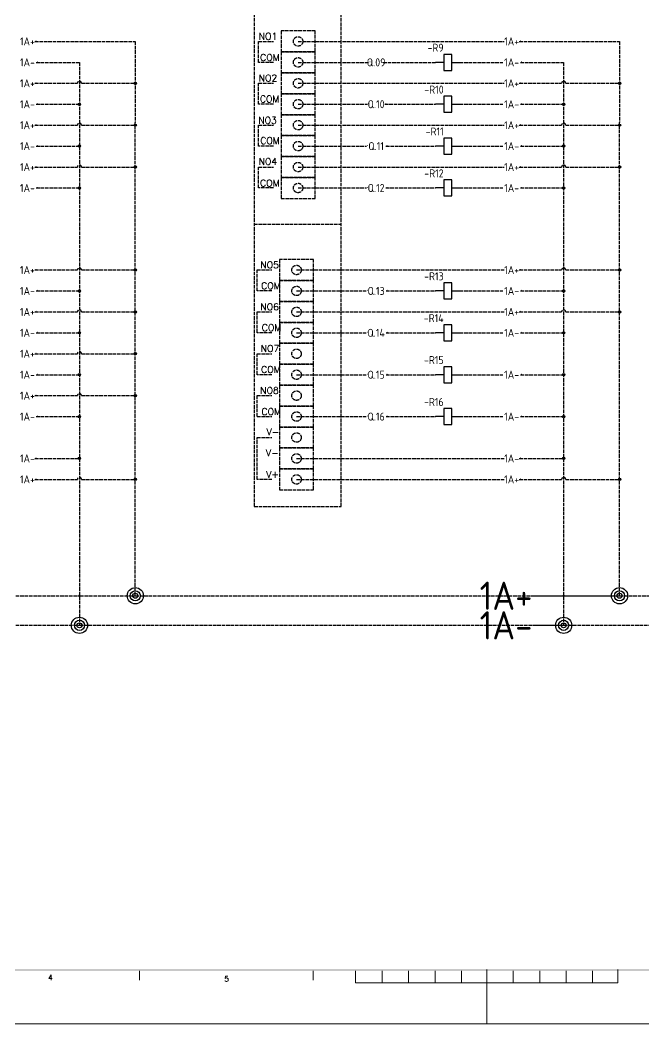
# Model space of a CAD drawing. Header units: millimetres. Extents: x 67033 to 212947, y 35102 to 335921.
# Drawn here: x 77717 to 79822, y 157136 to 160521 of the extents above; entities that cross this region are included whole.
import ezdxf
from ezdxf.enums import TextEntityAlignment as Align

# ---------------------------------------------------------------- set-up
doc = ezdxf.new("R2010")
doc.units = ezdxf.units.MM
doc.linetypes.add('ACAD_ISO02W100', pattern=[15, 12, -3])
for name, color, linetype in [('BORDER', 7, 'Continuous'), ('MISC', 2, 'Continuous'), ('RED_2.5mm^2', 1, 'Continuous'), ('SYMS', 7, 'Continuous'), ('TAGS', 51, 'Continuous'), ('WIRES', 7, 'Continuous')]:
    doc.layers.add(name, color=color, linetype=linetype)
doc.styles.add('ROMANS', font='romans.shx', dxfattribs={"height": 0.3})
doc.styles.add('WD', font='romans.shx')
doc.styles.add('WD_IEC', font='isocp2.shx', dxfattribs={"width": 0.9, "height": 4})

# ---------------------------------------------------------------- blocks, each defined once
blk = doc.blocks.new('WDDOT')
for radius in [0.72, 0.449, 0.223]:
    blk.add_circle((0, 0), radius)
blk = doc.blocks.new('HCR1')
for p, q in [((-2.5, 0), (-7.5, 0)), ((2.5, 0), (7.5, 0))]:
    blk.add_line(p, q)
blk.add_lwpolyline([(-2.5, -5), (2.5, -5), (2.5, 5), (-2.5, 5)], close=True)
at = {"style": 'WD_IEC'}
for tag, p in [('INST', (-2.5, 13.62)), ('LOC', (-2.5, 10.12)), ('TAG1', (-2.5, 6.62)), ('DESC2', (-2.5, -13.5)), ('DESC1', (-2.5, -10)), ('DESC3', (-2.5, -17))]:
    blk.add_attdef(tag, text='', height=2.5, dxfattribs=at).set_placement(p, align=Align.RIGHT)
for tag, p, height, flags in [('MFG', (4.92, 12.12), 1.5, 9), ('CAT', (4.92, 9.62), 1.5, 9), ('X4TERM01', (-7.5, 0), 0.32, 1), ('TERM01', (-7.5, 1), 2, 8), ('X2LINK', (0, 5), 0.32, 1), ('X1TERM02', (7.5, 0), 0.32, 1), ('X8LINK', (0, -5), 0.32, 1), ('ASSYCODE', (3.5, -1.5), 1, 1), ('FAMILY', (3.5, -3), 1, 1), ('CATDESC', (3.5, -4.5), 1, 1)]:
    blk.add_attdef(tag, p, '', height=height, dxfattribs=dict(at, flags=flags))
at = {"style": 'WD_IEC', "flags": 8}
blk.add_attdef('TERM02', text='', height=2, dxfattribs=at).set_placement((7.5, 1), align=Align.RIGHT)
at = {"lineweight": 15, "style": 'WD_IEC'}
for tag, p in [('NO', (26.25, 0)), ('NC', (26.25, -4))]:
    blk.add_attdef(tag, text='', height=2.5, dxfattribs=at).set_placement(p, align=Align.RIGHT)
for tag, p in [('XREFNO', (27.75, 0)), ('XREFNC', (27.75, -4))]:
    blk.add_attdef(tag, p, '', height=2.5, dxfattribs=at)
blk = doc.blocks.new('HT0_LGENERIC')
at = {"style": 'WD_IEC'}
blk.add_attdef('COLOR', text='', height=2.5, dxfattribs=at).set_placement((0, 0), align=Align.MIDDLE_CENTER)
for tag, p in [('X4_TINY_DOT_DONT_REMOVE', (-2.5, 0)), ('X1_TINY_DOT_DONT_REMOVE', (2.5, 0))]:
    blk.add_attdef(tag, p, '', height=0.002, dxfattribs=at)
at = {"style": 'WD_IEC', "flags": 1}
for tag, p in [('X4TERM01', (-2.5, 0)), ('X1TERM01', (2.5, 0))]:
    blk.add_attdef(tag, p, '', height=0.2, dxfattribs=at)

msp = doc.modelspace()

# ---------------------------------------------------------------- linework, layer by layer
at = {"linetype": 'ACAD_ISO02W100'}
msp.add_line((78507, 158880.3), (78800.1, 158880.3), dxfattribs=at)
at = {"layer": 'BORDER', "linetype": 'Continuous', "lineweight": 9}
for p, q in [((78120.3, 157314.5), (78120.3, 157283.2)), ((78705.8, 157314.5), (78705.8, 157283.2)), ((78848.8, 157274.2), (78848.8, 157314.5)), ((78938.2, 157274.2), (78938.2, 157314.5)), ((78938.2, 157274.2), (78938.2, 157314.5)), ((79027.6, 157274.2), (79027.6, 157314.5)), ((79027.6, 157314.5), (79027.6, 157274.2)), ((79117, 157274.2), (79117, 157314.5)), ((79117, 157274.2), (79117, 157314.5)), ((79206.4, 157274.2), (79206.4, 157314.5)), ((79206.4, 157314.5), (79206.4, 157274.2)), ((79291.3, 157318.9), (79291.3, 157274.2)), ((79291.3, 157274.2), (79291.3, 157314.5)), ((79291.3, 157310), (79291.3, 157135.7)), ((79380.7, 157274.2), (79380.7, 157314.5)), ((79380.7, 157274.2), (79380.7, 157314.5)), ((79470.1, 157274.2), (79470.1, 157314.5)), ((79470.1, 157314.5), (79470.1, 157274.2)), ((79559.5, 157274.2), (79559.5, 157314.5)), ((79559.5, 157274.2), (79559.5, 157314.5)), ((79648.8, 157274.2), (79648.8, 157314.5)), ((79648.8, 157314.5), (79648.8, 157274.2)), ((79733.8, 157318.9), (79733.8, 157274.2)), ((79291.3, 157274.2), (78848.8, 157274.2)), ((79733.8, 157274.2), (79291.3, 157274.2))]:
    msp.add_line(p, q, dxfattribs=at)
msp.add_lwpolyline([(75505.7, 157135.7), (83023.2, 157135.7), (83023.2, 162445.3), (75505.7, 162445.3)], close=True, dxfattribs=at)
at = {"layer": 'BORDER', "lineweight": 9}
msp.add_trace([(75779.7, 157320.5), (75773.5, 157314.1), (82838.7, 157320.5), (82844.9, 157314.1)], dxfattribs=at)
at = {"layer": 'RED_2.5mm^2', "linetype": 'ACAD_ISO02W100'}
for p, q in [((77767.3, 160448.6), (78105.8, 160448.6)), ((78105.8, 160448.6), (78105.8, 160175.7)), ((78655, 160448.6), (79350.2, 160448.6)), ((79401.1, 160448.6), (79739.5, 160448.6)), ((79739.5, 160448.6), (79739.5, 160175.7)), ((77771.4, 160378), (77917.3, 160378)), ((77917.3, 160378), (77917.3, 158479.7)), ((78655, 160378), (78894.2, 160378)), ((78942.4, 160378), (79119.1, 160378)), ((79200.2, 160378), (79346.1, 160378)), ((79405.1, 160378), (79551, 160378)), ((79551, 160378), (79551, 158479.7)), ((77767.3, 160307.4), (77910.4, 160307.4)), ((77924.2, 160307.4), (78105.8, 160307.4)), ((78655, 160307.4), (79350.2, 160307.4)), ((79401.1, 160307.4), (79544.1, 160307.4)), ((79557.9, 160307.4), (79739.5, 160307.4)), ((77771.4, 160236.8), (77917.3, 160236.8)), ((78655, 160236.8), (78888.8, 160236.8)), ((78947.8, 160236.8), (79119.1, 160236.8)), ((79200.2, 160236.8), (79346.1, 160236.8)), ((79405.1, 160236.8), (79551, 160236.8)), ((78105.8, 158579.4), (78105.8, 160175.7)), ((79739.5, 158579.4), (79739.5, 160175.7)), ((77767.3, 160166.2), (77910.4, 160166.2)), ((77924.2, 160166.2), (78105.8, 160166.2)), ((78655, 160166.2), (79350.2, 160166.2)), ((79401.1, 160166.2), (79544.1, 160166.2)), ((79557.9, 160166.2), (79739.5, 160166.2)), ((77771.4, 160095.6), (77917.3, 160095.6)), ((78655, 160095.6), (78885.3, 160095.6)), ((78951.4, 160095.6), (79119.1, 160095.6)), ((79200.2, 160095.6), (79346.1, 160095.6)), ((79405.1, 160095.6), (79551, 160095.6)), ((77767.3, 160025), (77910.4, 160025)), ((77924.2, 160025), (78105.8, 160025)), ((78655, 160025), (79350.2, 160025)), ((79401.1, 160025), (79544.1, 160025)), ((79557.9, 160025), (79739.5, 160025)), ((77771.4, 159954.4), (77917.3, 159954.4)), ((78655, 159954.4), (78885.6, 159954.4)), ((78951.1, 159954.4), (79119.1, 159954.4)), ((79200.2, 159954.4), (79346.1, 159954.4)), ((79405.1, 159954.4), (79551, 159954.4)), ((77767.3, 159677.9), (77910.4, 159677.9)), ((77924.2, 159677.9), (78105.8, 159677.9)), ((78649.7, 159677.9), (79350.2, 159677.9)), ((79401.1, 159677.9), (79544.1, 159677.9)), ((79557.9, 159677.9), (79739.5, 159677.9)), ((77771.4, 159607.3), (77917.3, 159607.3)), ((78649.7, 159607.3), (78884.8, 159607.3)), ((78951.9, 159607.3), (79119.1, 159607.3)), ((79200.2, 159607.3), (79346.1, 159607.3)), ((79405.1, 159607.3), (79551, 159607.3)), ((77767.3, 159536.6), (77910.4, 159536.6)), ((77924.2, 159536.6), (78105.8, 159536.6)), ((78649.7, 159536.6), (79350.2, 159536.6)), ((79401.1, 159536.6), (79544.1, 159536.6)), ((79557.9, 159536.6), (79739.5, 159536.6)), ((77771.4, 159466), (77917.3, 159466)), ((78649.7, 159466), (78884.8, 159466)), ((78951.9, 159466), (79119.1, 159466)), ((79200.2, 159466), (79346.1, 159466)), ((79405.1, 159466), (79551, 159466)), ((77767.3, 159395.4), (77910.4, 159395.4)), ((77924.2, 159395.4), (78105.8, 159395.4)), ((77771.4, 159324.8), (77917.3, 159324.8)), ((78649.7, 159324.8), (78884.8, 159324.8)), ((78951.9, 159324.8), (79119.1, 159324.8)), ((79200.2, 159324.8), (79346.1, 159324.8)), ((79405.1, 159324.8), (79551, 159324.8)), ((77767.3, 159254.2), (77910.4, 159254.2)), ((77924.2, 159254.2), (78105.8, 159254.2)), ((77771.4, 159183.6), (77917.3, 159183.6)), ((78649.7, 159183.6), (78884.8, 159183.6)), ((78951.9, 159183.6), (79119.1, 159183.6)), ((79200.2, 159183.6), (79346.1, 159183.6)), ((79405.1, 159183.6), (79551, 159183.6)), ((77767.3, 159042.4), (77917.3, 159042.4)), ((78649.7, 159042.4), (79350.2, 159042.4)), ((79401.1, 159042.4), (79551, 159042.4)), ((77767.3, 158971.8), (77910.4, 158971.8)), ((77924.2, 158971.8), (78105.8, 158971.8)), ((78649.7, 158971.8), (79350.2, 158971.8)), ((79401.1, 158971.8), (79544.1, 158971.8)), ((79557.9, 158971.8), (79739.5, 158971.8)), ((77492.3, 158579.4), (77915.4, 158579.4)), ((77919.2, 158579.4), (78107.8, 158579.4)), ((78105.8, 158579.4), (80672.5, 158579.4)), ((79452.5, 158579.4), (79549.1, 158579.4)), ((79552.9, 158579.4), (79741.6, 158579.4)), ((77492.3, 158479.7), (77919.2, 158479.7)), ((77917.3, 158479.7), (80492.2, 158479.7)), ((79452.5, 158479.7), (79553, 158479.7))]:
    msp.add_line(p, q, dxfattribs=at)
for centre, radius in [((77917.3, 160307.4), 6.87), ((79551, 160307.4), 6.87), ((77917.3, 160166.2), 6.87), ((79551, 160166.2), 6.87), ((77917.3, 160025), 6.87), ((79551, 160025), 6.87), ((77917.3, 159677.9), 6.87), ((79551, 159677.9), 6.87), ((77917.3, 159536.6), 6.87), ((79551, 159536.6), 6.87), ((77917.3, 159395.4), 6.87), ((77917.3, 159254.2), 6.87), ((77917.3, 158971.8), 6.87), ((79551, 158971.8), 6.87), ((77917.3, 158579.4), 1.9), ((79551, 158579.4), 1.9)]:
    msp.add_arc(centre, radius, 0, 180, dxfattribs=at)
at = {"layer": 'WIRES', "linetype": 'ACAD_ISO02W100'}
for p, q in [((78507, 160842.2), (78507, 158880.3)), ((78800.1, 158880.3), (78800.1, 160842.2)), ((78521.7, 160448.6), (78572.1, 160448.6)), ((78521.7, 160378), (78521.7, 160448.6)), ((78572.1, 160378), (78521.7, 160378)), ((78521.7, 160307.4), (78572.1, 160307.4)), ((78521.7, 160236.8), (78521.7, 160307.4)), ((78572.1, 160236.8), (78521.7, 160236.8)), ((78521.7, 160166.2), (78572.1, 160166.2)), ((78521.7, 160095.6), (78521.7, 160166.2)), ((78572.1, 160095.6), (78521.7, 160095.6)), ((78521.7, 160025), (78572.1, 160025)), ((78521.7, 159954.4), (78521.7, 160025)), ((78572.1, 159954.4), (78521.7, 159954.4)), ((78506.4, 159832.4), (78800.1, 159832.4)), ((78516.4, 159677.9), (78566.8, 159677.9)), ((78516.4, 159607.3), (78516.4, 159677.9)), ((78566.8, 159607.3), (78516.4, 159607.3)), ((78516.4, 159536.6), (78566.8, 159536.6)), ((78516.4, 159466), (78516.4, 159536.6)), ((78566.8, 159466), (78516.4, 159466)), ((78516.4, 159395.4), (78566.8, 159395.4)), ((78516.4, 159324.8), (78516.4, 159395.4)), ((78566.8, 159324.8), (78516.4, 159324.8)), ((78516.4, 159254.2), (78566.8, 159254.2)), ((78516.4, 159183.6), (78516.4, 159254.2)), ((78516.4, 159183.6), (78566.8, 159183.6)), ((78516.4, 159113), (78566.8, 159113)), ((78516.4, 158971.8), (78516.4, 159113)), ((78566.8, 158971.8), (78516.4, 158971.8))]:
    msp.add_line(p, q, dxfattribs=at)
for points in [[(78712.7, 160483.9), (78597.4, 160483.9), (78597.4, 160413.3), (78712.7, 160413.3)], [(78712.7, 160413.3), (78597.4, 160413.3), (78597.4, 160342.7), (78712.7, 160342.7)], [(78712.7, 160342.7), (78597.4, 160342.7), (78597.4, 160272.1), (78712.7, 160272.1)], [(78712.7, 160272.1), (78597.4, 160272.1), (78597.4, 160201.5), (78712.7, 160201.5)], [(78712.7, 160201.5), (78597.4, 160201.5), (78597.4, 160130.9), (78712.7, 160130.9)], [(78712.7, 160130.9), (78597.4, 160130.9), (78597.4, 160060.3), (78712.7, 160060.3)], [(78712.7, 160060.3), (78597.4, 160060.3), (78597.4, 159989.7), (78712.7, 159989.7)], [(78712.7, 159989.7), (78597.4, 159989.7), (78597.4, 159919.1), (78712.7, 159919.1)], [(78707.3, 159713.2), (78592, 159713.2), (78592, 159642.6), (78707.3, 159642.6)], [(78707.3, 159642.6), (78592, 159642.6), (78592, 159572), (78707.3, 159572)], [(78707.3, 159572), (78592, 159572), (78592, 159501.3), (78707.3, 159501.3)], [(78707.3, 159501.3), (78592, 159501.3), (78592, 159430.7), (78707.3, 159430.7)], [(78707.3, 159430.7), (78592, 159430.7), (78592, 159360.1), (78707.3, 159360.1)], [(78707.3, 159360.1), (78592, 159360.1), (78592, 159289.5), (78707.3, 159289.5)], [(78707.3, 159289.5), (78592, 159289.5), (78592, 159218.9), (78707.3, 159218.9)], [(78707.3, 159218.9), (78592, 159218.9), (78592, 159148.3), (78707.3, 159148.3)], [(78707.3, 159148.3), (78592, 159148.3), (78592, 159077.7), (78707.3, 159077.7)], [(78707.3, 159077.7), (78592, 159077.7), (78592, 159007.1), (78707.3, 159007.1)], [(78707.3, 159007.1), (78592, 159007.1), (78592, 158936.5), (78707.3, 158936.5)]]:
    msp.add_lwpolyline(points, close=True, dxfattribs=at)
for centre in [(78655, 160448.6), (78655, 160378), (78655, 160307.4), (78655, 160236.8), (78655, 160166.2), (78655, 160095.6), (78655, 160025), (78655, 159954.4), (78649.7, 159677.9), (78649.7, 159607.3), (78649.7, 159536.6), (78649.7, 159466), (78649.7, 159395.4), (78649.7, 159324.8), (78649.7, 159254.2), (78649.7, 159183.6), (78649.7, 159113), (78649.7, 159042.4), (78649.7, 158971.8)]:
    msp.add_circle(centre, 15.9, dxfattribs=at)

# ---------------------------------------------------------------- block references
at = {"layer": 'SYMS', "linetype": 'ACAD_ISO02W100'}
ref = msp.add_blockref('HT0_LGENERIC', (77741.9, 160448.6), dxfattribs=dict(at, xscale=5.406368959740677, yscale=5.406368959740677, zscale=5.406368959740677))
ref.add_attrib('X1_TINY_DOT_DONT_REMOVE', '.', (77767.3, 160448.6), dxfattribs={"layer": 'MISC', "height": 27, "style": 'WD_IEC'})
ref.add_attrib('COLOR', '1A+', dxfattribs={"layer": 'MISC', "height": 27.03, "style": 'WD_IEC'}).set_placement((77741.9, 160448.6), align=Align.MIDDLE_CENTER)
ref = msp.add_blockref('HT0_LGENERIC', (79375.6, 160448.6), dxfattribs=dict(at, xscale=5.406368959740677, yscale=5.406368959740677, zscale=5.406368959740677))
ref.add_attrib('X1_TINY_DOT_DONT_REMOVE', '.', (79401.1, 160448.6), dxfattribs={"layer": 'MISC', "height": 27, "style": 'WD_IEC'})
ref.add_attrib('COLOR', '1A+', dxfattribs={"layer": 'MISC', "height": 27.03, "style": 'WD_IEC'}).set_placement((79375.6, 160448.6), align=Align.MIDDLE_CENTER)
ref = msp.add_blockref('HCR1', (79159.7, 160378), dxfattribs=dict(at, xscale=5.406368959740677, yscale=5.406368959740677, zscale=5.406368959740677))
ref.add_attrib('TAG1', '-R9', dxfattribs={"layer": 'TAGS', "height": 27.03, "style": 'WD_IEC'}).set_placement((79146.1, 160413.9), align=Align.RIGHT)
ref = msp.add_blockref('HT0_LGENERIC', (77741.9, 160378), dxfattribs=dict(at, xscale=5.406368959740677, yscale=5.406368959740677, zscale=5.406368959740677))
ref.add_attrib('X1_TINY_DOT_DONT_REMOVE', '.', (77771.4, 160378), dxfattribs={"layer": 'MISC', "height": 27, "style": 'WD_IEC'})
ref.add_attrib('COLOR', '1A-', dxfattribs={"layer": 'MISC', "height": 27.03, "style": 'WD_IEC'}).set_placement((77741.9, 160378), align=Align.MIDDLE_CENTER)
ref = msp.add_blockref('HT0_LGENERIC', (78918.3, 160378), dxfattribs=dict(at, xscale=5.406368959740677, yscale=5.406368959740677, zscale=5.406368959740677))
ref.add_attrib('X4_TINY_DOT_DONT_REMOVE', '.', (78894.2, 160378), dxfattribs={"layer": 'MISC', "height": 27, "style": 'WD_IEC'})
ref.add_attrib('X1_TINY_DOT_DONT_REMOVE', '.', (78942.4, 160378), dxfattribs={"layer": 'MISC', "height": 27, "style": 'WD_IEC'})
ref.add_attrib('COLOR', 'Q.09', dxfattribs={"layer": 'MISC', "height": 27.03, "style": 'WD_IEC'}).set_placement((78918.3, 160378), align=Align.MIDDLE_CENTER)
ref = msp.add_blockref('HT0_LGENERIC', (79375.6, 160378), dxfattribs=dict(at, xscale=5.406368959740677, yscale=5.406368959740677, zscale=5.406368959740677))
ref.add_attrib('X1_TINY_DOT_DONT_REMOVE', '.', (79405.1, 160378), dxfattribs={"layer": 'MISC', "height": 27, "style": 'WD_IEC'})
ref.add_attrib('COLOR', '1A-', dxfattribs={"layer": 'MISC', "height": 27.03, "style": 'WD_IEC'}).set_placement((79375.6, 160378), align=Align.MIDDLE_CENTER)
ref = msp.add_blockref('HT0_LGENERIC', (77741.9, 160307.4), dxfattribs=dict(at, xscale=5.406368959740677, yscale=5.406368959740677, zscale=5.406368959740677))
ref.add_attrib('X1_TINY_DOT_DONT_REMOVE', '.', (77767.3, 160307.4), dxfattribs={"layer": 'MISC', "height": 27, "style": 'WD_IEC'})
ref.add_attrib('COLOR', '1A+', dxfattribs={"layer": 'MISC', "height": 27.03, "style": 'WD_IEC'}).set_placement((77741.9, 160307.4), align=Align.MIDDLE_CENTER)
for p, xscale, yscale, zscale in [((78105.8, 160307.4), 5.406368959740677, 5.406368959740677, 5.406368959740677), ((79739.5, 160307.4), 5.406368959740677, 5.406368959740677, 5.406368959740677), ((77917.3, 160236.8), 5.406368959740677, 5.406368959740677, 5.406368959740677), ((79551, 160236.8), 5.406368959740677, 5.406368959740677, 5.406368959740677), ((78105.8, 160166.2), 5.406368959740677, 5.406368959740677, 5.406368959740677), ((79739.5, 160166.2), 5.406368959740677, 5.406368959740677, 5.406368959740677), ((77917.3, 160095.6), 5.406368959740677, 5.406368959740677, 5.406368959740677), ((79551, 160095.6), 5.406368959740677, 5.406368959740677, 5.406368959740677), ((78105.8, 160025), 5.406368959740677, 5.406368959740677, 5.406368959740677), ((79739.5, 160025), 5.406368959740677, 5.406368959740677, 5.406368959740677), ((77917.3, 159954.4), 5.406368959740677, 5.406368959740677, 5.406368959740677), ((79551, 159954.4), 5.406368959740677, 5.406368959740677, 5.406368959740677), ((78105.8, 159677.9), 5.406368959740677, 5.406368959740677, 5.406368959740677), ((79739.5, 159677.9), 5.406368959740677, 5.406368959740677, 5.406368959740677), ((77917.3, 159607.3), 5.406368959740677, 5.406368959740677, 5.406368959740677), ((79551, 159607.3), 5.406368959740677, 5.406368959740677, 5.406368959740677), ((78105.8, 159536.6), 5.406368959740677, 5.406368959740677, 5.406368959740677), ((79739.5, 159536.6), 5.406368959740677, 5.406368959740677, 5.406368959740677), ((77917.3, 159466), 5.406368959740677, 5.406368959740677, 5.406368959740677), ((79551, 159466), 5.406368959740677, 5.406368959740677, 5.406368959740677), ((78105.8, 159395.4), 5.406368959740677, 5.406368959740677, 5.406368959740677), ((77917.3, 159324.8), 5.406368959740677, 5.406368959740677, 5.406368959740677), ((79551, 159324.8), 5.406368959740677, 5.406368959740677, 5.406368959740677), ((78105.8, 159254.2), 5.406368959740677, 5.406368959740677, 5.406368959740677), ((77917.3, 159183.6), 5.406368959740677, 5.406368959740677, 5.406368959740677), ((79551, 159183.6), 5.406368959740677, 5.406368959740677, 5.406368959740677), ((77917.3, 159042.4), 5.406368959740677, 5.406368959740677, 5.406368959740677), ((79551, 159042.4), 5.406368959740677, 5.406368959740677, 5.406368959740677), ((78105.8, 158971.8), 5.406368959740677, 5.406368959740677, 5.406368959740677), ((79739.5, 158971.8), 5.406368959740677, 5.406368959740677, 5.406368959740677), ((78105.8, 158579.4), 38.1, 38.1, 38.1), ((79739.5, 158579.4), 38.1, 38.1, 38.1), ((77917.3, 158479.7), 38.1, 38.1, 38.1), ((79551, 158479.7), 38.1, 38.1, 38.1)]:
    msp.add_blockref('WDDOT', p, dxfattribs=dict(at, xscale=xscale, yscale=yscale, zscale=zscale))
ref = msp.add_blockref('HT0_LGENERIC', (79375.6, 160307.4), dxfattribs=dict(at, xscale=5.406368959740677, yscale=5.406368959740677, zscale=5.406368959740677))
ref.add_attrib('X1_TINY_DOT_DONT_REMOVE', '.', (79401.1, 160307.4), dxfattribs={"layer": 'MISC', "height": 27, "style": 'WD_IEC'})
ref.add_attrib('COLOR', '1A+', dxfattribs={"layer": 'MISC', "height": 27.03, "style": 'WD_IEC'}).set_placement((79375.6, 160307.4), align=Align.MIDDLE_CENTER)
ref = msp.add_blockref('HCR1', (79159.7, 160236.8), dxfattribs=dict(at, xscale=5.406368959740677, yscale=5.406368959740677, zscale=5.406368959740677))
ref.add_attrib('TAG1', '-R10', dxfattribs={"layer": 'TAGS', "height": 27.03, "style": 'WD_IEC'}).set_placement((79146.1, 160272.6), align=Align.RIGHT)
ref = msp.add_blockref('HT0_LGENERIC', (77741.9, 160236.8), dxfattribs=dict(at, xscale=5.406368959740677, yscale=5.406368959740677, zscale=5.406368959740677))
ref.add_attrib('X1_TINY_DOT_DONT_REMOVE', '.', (77771.4, 160236.8), dxfattribs={"layer": 'MISC', "height": 27, "style": 'WD_IEC'})
ref.add_attrib('COLOR', '1A-', dxfattribs={"layer": 'MISC', "height": 27.03, "style": 'WD_IEC'}).set_placement((77741.9, 160236.8), align=Align.MIDDLE_CENTER)
ref = msp.add_blockref('HT0_LGENERIC', (78918.3, 160236.8), dxfattribs=dict(at, xscale=5.406368959740677, yscale=5.406368959740677, zscale=5.406368959740677))
ref.add_attrib('X4_TINY_DOT_DONT_REMOVE', '.', (78888.8, 160236.8), dxfattribs={"layer": 'MISC', "height": 27, "style": 'WD_IEC'})
ref.add_attrib('X1_TINY_DOT_DONT_REMOVE', '.', (78947.8, 160236.8), dxfattribs={"layer": 'MISC', "height": 27, "style": 'WD_IEC'})
ref.add_attrib('COLOR', 'Q.10', dxfattribs={"layer": 'MISC', "height": 27.03, "style": 'WD_IEC'}).set_placement((78918.3, 160236.8), align=Align.MIDDLE_CENTER)
ref = msp.add_blockref('HT0_LGENERIC', (79375.6, 160236.8), dxfattribs=dict(at, xscale=5.406368959740677, yscale=5.406368959740677, zscale=5.406368959740677))
ref.add_attrib('X1_TINY_DOT_DONT_REMOVE', '.', (79405.1, 160236.8), dxfattribs={"layer": 'MISC', "height": 27, "style": 'WD_IEC'})
ref.add_attrib('COLOR', '1A-', dxfattribs={"layer": 'MISC', "height": 27.03, "style": 'WD_IEC'}).set_placement((79375.6, 160236.8), align=Align.MIDDLE_CENTER)
ref = msp.add_blockref('HT0_LGENERIC', (77741.9, 160166.2), dxfattribs=dict(at, xscale=5.406368959740677, yscale=5.406368959740677, zscale=5.406368959740677))
ref.add_attrib('X1_TINY_DOT_DONT_REMOVE', '.', (77767.3, 160166.2), dxfattribs={"layer": 'MISC', "height": 27, "style": 'WD_IEC'})
ref.add_attrib('COLOR', '1A+', dxfattribs={"layer": 'MISC', "height": 27.03, "style": 'WD_IEC'}).set_placement((77741.9, 160166.2), align=Align.MIDDLE_CENTER)
ref = msp.add_blockref('HT0_LGENERIC', (79375.6, 160166.2), dxfattribs=dict(at, xscale=5.406368959740677, yscale=5.406368959740677, zscale=5.406368959740677))
ref.add_attrib('X1_TINY_DOT_DONT_REMOVE', '.', (79401.1, 160166.2), dxfattribs={"layer": 'MISC', "height": 27, "style": 'WD_IEC'})
ref.add_attrib('COLOR', '1A+', dxfattribs={"layer": 'MISC', "height": 27.03, "style": 'WD_IEC'}).set_placement((79375.6, 160166.2), align=Align.MIDDLE_CENTER)
ref = msp.add_blockref('HCR1', (79159.7, 160095.6), dxfattribs=dict(at, xscale=5.406368959740677, yscale=5.406368959740677, zscale=5.406368959740677))
ref.add_attrib('TAG1', '-R11', dxfattribs={"layer": 'TAGS', "height": 27.03, "style": 'WD_IEC'}).set_placement((79146.1, 160131.4), align=Align.RIGHT)
ref = msp.add_blockref('HT0_LGENERIC', (77741.9, 160095.6), dxfattribs=dict(at, xscale=5.406368959740677, yscale=5.406368959740677, zscale=5.406368959740677))
ref.add_attrib('X1_TINY_DOT_DONT_REMOVE', '.', (77771.4, 160095.6), dxfattribs={"layer": 'MISC', "height": 27, "style": 'WD_IEC'})
ref.add_attrib('COLOR', '1A-', dxfattribs={"layer": 'MISC', "height": 27.03, "style": 'WD_IEC'}).set_placement((77741.9, 160095.6), align=Align.MIDDLE_CENTER)
ref = msp.add_blockref('HT0_LGENERIC', (78918.3, 160095.6), dxfattribs=dict(at, xscale=5.406368959740677, yscale=5.406368959740677, zscale=5.406368959740677))
ref.add_attrib('X4_TINY_DOT_DONT_REMOVE', '.', (78885.3, 160095.6), dxfattribs={"layer": 'MISC', "height": 27, "style": 'WD_IEC'})
ref.add_attrib('X1_TINY_DOT_DONT_REMOVE', '.', (78951.4, 160095.6), dxfattribs={"layer": 'MISC', "height": 27, "style": 'WD_IEC'})
ref.add_attrib('COLOR', 'Q.11', dxfattribs={"layer": 'MISC', "height": 27.03, "style": 'WD_IEC'}).set_placement((78918.3, 160095.6), align=Align.MIDDLE_CENTER)
ref = msp.add_blockref('HT0_LGENERIC', (79375.6, 160095.6), dxfattribs=dict(at, xscale=5.406368959740677, yscale=5.406368959740677, zscale=5.406368959740677))
ref.add_attrib('X1_TINY_DOT_DONT_REMOVE', '.', (79405.1, 160095.6), dxfattribs={"layer": 'MISC', "height": 27, "style": 'WD_IEC'})
ref.add_attrib('COLOR', '1A-', dxfattribs={"layer": 'MISC', "height": 27.03, "style": 'WD_IEC'}).set_placement((79375.6, 160095.6), align=Align.MIDDLE_CENTER)
ref = msp.add_blockref('HT0_LGENERIC', (77741.9, 160025), dxfattribs=dict(at, xscale=5.406368959740677, yscale=5.406368959740677, zscale=5.406368959740677))
ref.add_attrib('X1_TINY_DOT_DONT_REMOVE', '.', (77767.3, 160025), dxfattribs={"layer": 'MISC', "height": 27, "style": 'WD_IEC'})
ref.add_attrib('COLOR', '1A+', dxfattribs={"layer": 'MISC', "height": 27.03, "style": 'WD_IEC'}).set_placement((77741.9, 160025), align=Align.MIDDLE_CENTER)
ref = msp.add_blockref('HT0_LGENERIC', (79375.6, 160025), dxfattribs=dict(at, xscale=5.406368959740677, yscale=5.406368959740677, zscale=5.406368959740677))
ref.add_attrib('X1_TINY_DOT_DONT_REMOVE', '.', (79401.1, 160025), dxfattribs={"layer": 'MISC', "height": 27, "style": 'WD_IEC'})
ref.add_attrib('COLOR', '1A+', dxfattribs={"layer": 'MISC', "height": 27.03, "style": 'WD_IEC'}).set_placement((79375.6, 160025), align=Align.MIDDLE_CENTER)
ref = msp.add_blockref('HCR1', (79159.7, 159954.4), dxfattribs=dict(at, xscale=5.406368959740677, yscale=5.406368959740677, zscale=5.406368959740677))
ref.add_attrib('TAG1', '-R12', dxfattribs={"layer": 'TAGS', "height": 27.03, "style": 'WD_IEC'}).set_placement((79146.1, 159990.2), align=Align.RIGHT)
ref = msp.add_blockref('HT0_LGENERIC', (77741.9, 159954.4), dxfattribs=dict(at, xscale=5.406368959740677, yscale=5.406368959740677, zscale=5.406368959740677))
ref.add_attrib('X1_TINY_DOT_DONT_REMOVE', '.', (77771.4, 159954.4), dxfattribs={"layer": 'MISC', "height": 27, "style": 'WD_IEC'})
ref.add_attrib('COLOR', '1A-', dxfattribs={"layer": 'MISC', "height": 27.03, "style": 'WD_IEC'}).set_placement((77741.9, 159954.4), align=Align.MIDDLE_CENTER)
ref = msp.add_blockref('HT0_LGENERIC', (78918.3, 159954.4), dxfattribs=dict(at, xscale=5.406368959740677, yscale=5.406368959740677, zscale=5.406368959740677))
ref.add_attrib('X4_TINY_DOT_DONT_REMOVE', '.', (78885.6, 159954.4), dxfattribs={"layer": 'MISC', "height": 27, "style": 'WD_IEC'})
ref.add_attrib('X1_TINY_DOT_DONT_REMOVE', '.', (78951.1, 159954.4), dxfattribs={"layer": 'MISC', "height": 27, "style": 'WD_IEC'})
ref.add_attrib('COLOR', 'Q.12', dxfattribs={"layer": 'MISC', "height": 27.03, "style": 'WD_IEC'}).set_placement((78918.3, 159954.4), align=Align.MIDDLE_CENTER)
ref = msp.add_blockref('HT0_LGENERIC', (79375.6, 159954.4), dxfattribs=dict(at, xscale=5.406368959740677, yscale=5.406368959740677, zscale=5.406368959740677))
ref.add_attrib('X1_TINY_DOT_DONT_REMOVE', '.', (79405.1, 159954.4), dxfattribs={"layer": 'MISC', "height": 27, "style": 'WD_IEC'})
ref.add_attrib('COLOR', '1A-', dxfattribs={"layer": 'MISC', "height": 27.03, "style": 'WD_IEC'}).set_placement((79375.6, 159954.4), align=Align.MIDDLE_CENTER)
ref = msp.add_blockref('HT0_LGENERIC', (77741.9, 159677.9), dxfattribs=dict(at, xscale=5.406368959740677, yscale=5.406368959740677, zscale=5.406368959740677))
ref.add_attrib('X1_TINY_DOT_DONT_REMOVE', '.', (77767.3, 159677.9), dxfattribs={"layer": 'MISC', "height": 27, "style": 'WD_IEC'})
ref.add_attrib('COLOR', '1A+', dxfattribs={"layer": 'MISC', "height": 27.03, "style": 'WD_IEC'}).set_placement((77741.9, 159677.9), align=Align.MIDDLE_CENTER)
ref = msp.add_blockref('HCR1', (79159.7, 159607.3), dxfattribs=dict(at, xscale=5.406368959740677, yscale=5.406368959740677, zscale=5.406368959740677))
ref.add_attrib('TAG1', '-R13', dxfattribs={"layer": 'TAGS', "height": 27.03, "style": 'WD_IEC'}).set_placement((79146.1, 159643.1), align=Align.RIGHT)
ref = msp.add_blockref('HT0_LGENERIC', (79375.6, 159677.9), dxfattribs=dict(at, xscale=5.406368959740677, yscale=5.406368959740677, zscale=5.406368959740677))
ref.add_attrib('X1_TINY_DOT_DONT_REMOVE', '.', (79401.1, 159677.9), dxfattribs={"layer": 'MISC', "height": 27, "style": 'WD_IEC'})
ref.add_attrib('COLOR', '1A+', dxfattribs={"layer": 'MISC', "height": 27.03, "style": 'WD_IEC'}).set_placement((79375.6, 159677.9), align=Align.MIDDLE_CENTER)
ref = msp.add_blockref('HT0_LGENERIC', (77741.9, 159607.3), dxfattribs=dict(at, xscale=5.406368959740677, yscale=5.406368959740677, zscale=5.406368959740677))
ref.add_attrib('X1_TINY_DOT_DONT_REMOVE', '.', (77771.4, 159607.3), dxfattribs={"layer": 'MISC', "height": 27, "style": 'WD_IEC'})
ref.add_attrib('COLOR', '1A-', dxfattribs={"layer": 'MISC', "height": 27.03, "style": 'WD_IEC'}).set_placement((77741.9, 159607.3), align=Align.MIDDLE_CENTER)
ref = msp.add_blockref('HT0_LGENERIC', (78918.3, 159607.3), dxfattribs=dict(at, xscale=5.406368959740677, yscale=5.406368959740677, zscale=5.406368959740677))
ref.add_attrib('X4_TINY_DOT_DONT_REMOVE', '.', (78884.8, 159607.3), dxfattribs={"layer": 'MISC', "height": 27, "style": 'WD_IEC'})
ref.add_attrib('X1_TINY_DOT_DONT_REMOVE', '.', (78951.9, 159607.3), dxfattribs={"layer": 'MISC', "height": 27, "style": 'WD_IEC'})
ref.add_attrib('COLOR', 'Q.13', dxfattribs={"layer": 'MISC', "height": 27.03, "style": 'WD_IEC'}).set_placement((78918.3, 159607.3), align=Align.MIDDLE_CENTER)
ref = msp.add_blockref('HT0_LGENERIC', (79375.6, 159607.3), dxfattribs=dict(at, xscale=5.406368959740677, yscale=5.406368959740677, zscale=5.406368959740677))
ref.add_attrib('X1_TINY_DOT_DONT_REMOVE', '.', (79405.1, 159607.3), dxfattribs={"layer": 'MISC', "height": 27, "style": 'WD_IEC'})
ref.add_attrib('COLOR', '1A-', dxfattribs={"layer": 'MISC', "height": 27.03, "style": 'WD_IEC'}).set_placement((79375.6, 159607.3), align=Align.MIDDLE_CENTER)
ref = msp.add_blockref('HT0_LGENERIC', (77741.9, 159536.6), dxfattribs=dict(at, xscale=5.406368959740677, yscale=5.406368959740677, zscale=5.406368959740677))
ref.add_attrib('X1_TINY_DOT_DONT_REMOVE', '.', (77767.3, 159536.6), dxfattribs={"layer": 'MISC', "height": 27, "style": 'WD_IEC'})
ref.add_attrib('COLOR', '1A+', dxfattribs={"layer": 'MISC', "height": 27.03, "style": 'WD_IEC'}).set_placement((77741.9, 159536.6), align=Align.MIDDLE_CENTER)
ref = msp.add_blockref('HCR1', (79159.7, 159466), dxfattribs=dict(at, xscale=5.406368959740677, yscale=5.406368959740677, zscale=5.406368959740677))
ref.add_attrib('TAG1', '-R14', dxfattribs={"layer": 'TAGS', "height": 27.03, "style": 'WD_IEC'}).set_placement((79146.1, 159501.9), align=Align.RIGHT)
ref = msp.add_blockref('HT0_LGENERIC', (79375.6, 159536.6), dxfattribs=dict(at, xscale=5.406368959740677, yscale=5.406368959740677, zscale=5.406368959740677))
ref.add_attrib('X1_TINY_DOT_DONT_REMOVE', '.', (79401.1, 159536.6), dxfattribs={"layer": 'MISC', "height": 27, "style": 'WD_IEC'})
ref.add_attrib('COLOR', '1A+', dxfattribs={"layer": 'MISC', "height": 27.03, "style": 'WD_IEC'}).set_placement((79375.6, 159536.6), align=Align.MIDDLE_CENTER)
ref = msp.add_blockref('HT0_LGENERIC', (77741.9, 159466), dxfattribs=dict(at, xscale=5.406368959740677, yscale=5.406368959740677, zscale=5.406368959740677))
ref.add_attrib('X1_TINY_DOT_DONT_REMOVE', '.', (77771.4, 159466), dxfattribs={"layer": 'MISC', "height": 27, "style": 'WD_IEC'})
ref.add_attrib('COLOR', '1A-', dxfattribs={"layer": 'MISC', "height": 27.03, "style": 'WD_IEC'}).set_placement((77741.9, 159466), align=Align.MIDDLE_CENTER)
ref = msp.add_blockref('HT0_LGENERIC', (78918.3, 159466), dxfattribs=dict(at, xscale=5.406368959740677, yscale=5.406368959740677, zscale=5.406368959740677))
ref.add_attrib('X4_TINY_DOT_DONT_REMOVE', '.', (78884.8, 159466), dxfattribs={"layer": 'MISC', "height": 27, "style": 'WD_IEC'})
ref.add_attrib('X1_TINY_DOT_DONT_REMOVE', '.', (78951.9, 159466), dxfattribs={"layer": 'MISC', "height": 27, "style": 'WD_IEC'})
ref.add_attrib('COLOR', 'Q.14', dxfattribs={"layer": 'MISC', "height": 27.03, "style": 'WD_IEC'}).set_placement((78918.3, 159466), align=Align.MIDDLE_CENTER)
ref = msp.add_blockref('HT0_LGENERIC', (79375.6, 159466), dxfattribs=dict(at, xscale=5.406368959740677, yscale=5.406368959740677, zscale=5.406368959740677))
ref.add_attrib('X1_TINY_DOT_DONT_REMOVE', '.', (79405.1, 159466), dxfattribs={"layer": 'MISC', "height": 27, "style": 'WD_IEC'})
ref.add_attrib('COLOR', '1A-', dxfattribs={"layer": 'MISC', "height": 27.03, "style": 'WD_IEC'}).set_placement((79375.6, 159466), align=Align.MIDDLE_CENTER)
ref = msp.add_blockref('HT0_LGENERIC', (77741.9, 159395.4), dxfattribs=dict(at, xscale=5.406368959740677, yscale=5.406368959740677, zscale=5.406368959740677))
ref.add_attrib('X1_TINY_DOT_DONT_REMOVE', '.', (77767.3, 159395.4), dxfattribs={"layer": 'MISC', "height": 27, "style": 'WD_IEC'})
ref.add_attrib('COLOR', '1A+', dxfattribs={"layer": 'MISC', "height": 27.03, "style": 'WD_IEC'}).set_placement((77741.9, 159395.4), align=Align.MIDDLE_CENTER)
ref = msp.add_blockref('HCR1', (79159.7, 159324.8), dxfattribs=dict(at, xscale=5.406368959740677, yscale=5.406368959740677, zscale=5.406368959740677))
ref.add_attrib('TAG1', '-R15', dxfattribs={"layer": 'TAGS', "height": 27.03, "style": 'WD_IEC'}).set_placement((79146.1, 159360.6), align=Align.RIGHT)
ref = msp.add_blockref('HT0_LGENERIC', (77741.9, 159324.8), dxfattribs=dict(at, xscale=5.406368959740677, yscale=5.406368959740677, zscale=5.406368959740677))
ref.add_attrib('X1_TINY_DOT_DONT_REMOVE', '.', (77771.4, 159324.8), dxfattribs={"layer": 'MISC', "height": 27, "style": 'WD_IEC'})
ref.add_attrib('COLOR', '1A-', dxfattribs={"layer": 'MISC', "height": 27.03, "style": 'WD_IEC'}).set_placement((77741.9, 159324.8), align=Align.MIDDLE_CENTER)
ref = msp.add_blockref('HT0_LGENERIC', (78918.3, 159324.8), dxfattribs=dict(at, xscale=5.406368959740677, yscale=5.406368959740677, zscale=5.406368959740677))
ref.add_attrib('X4_TINY_DOT_DONT_REMOVE', '.', (78884.8, 159324.8), dxfattribs={"layer": 'MISC', "height": 27, "style": 'WD_IEC'})
ref.add_attrib('X1_TINY_DOT_DONT_REMOVE', '.', (78951.9, 159324.8), dxfattribs={"layer": 'MISC', "height": 27, "style": 'WD_IEC'})
ref.add_attrib('COLOR', 'Q.15', dxfattribs={"layer": 'MISC', "height": 27.03, "style": 'WD_IEC'}).set_placement((78918.3, 159324.8), align=Align.MIDDLE_CENTER)
ref = msp.add_blockref('HT0_LGENERIC', (79375.6, 159324.8), dxfattribs=dict(at, xscale=5.406368959740677, yscale=5.406368959740677, zscale=5.406368959740677))
ref.add_attrib('X1_TINY_DOT_DONT_REMOVE', '.', (79405.1, 159324.8), dxfattribs={"layer": 'MISC', "height": 27, "style": 'WD_IEC'})
ref.add_attrib('COLOR', '1A-', dxfattribs={"layer": 'MISC', "height": 27.03, "style": 'WD_IEC'}).set_placement((79375.6, 159324.8), align=Align.MIDDLE_CENTER)
ref = msp.add_blockref('HT0_LGENERIC', (77741.9, 159254.2), dxfattribs=dict(at, xscale=5.406368959740677, yscale=5.406368959740677, zscale=5.406368959740677))
ref.add_attrib('X1_TINY_DOT_DONT_REMOVE', '.', (77767.3, 159254.2), dxfattribs={"layer": 'MISC', "height": 27, "style": 'WD_IEC'})
ref.add_attrib('COLOR', '1A+', dxfattribs={"layer": 'MISC', "height": 27.03, "style": 'WD_IEC'}).set_placement((77741.9, 159254.2), align=Align.MIDDLE_CENTER)
ref = msp.add_blockref('HCR1', (79159.7, 159183.6), dxfattribs=dict(at, xscale=5.406368959740677, yscale=5.406368959740677, zscale=5.406368959740677))
ref.add_attrib('TAG1', '-R16', dxfattribs={"layer": 'TAGS', "height": 27.03, "style": 'WD_IEC'}).set_placement((79146.1, 159219.4), align=Align.RIGHT)
ref = msp.add_blockref('HT0_LGENERIC', (77741.9, 159183.6), dxfattribs=dict(at, xscale=5.406368959740677, yscale=5.406368959740677, zscale=5.406368959740677))
ref.add_attrib('X1_TINY_DOT_DONT_REMOVE', '.', (77771.4, 159183.6), dxfattribs={"layer": 'MISC', "height": 27, "style": 'WD_IEC'})
ref.add_attrib('COLOR', '1A-', dxfattribs={"layer": 'MISC', "height": 27.03, "style": 'WD_IEC'}).set_placement((77741.9, 159183.6), align=Align.MIDDLE_CENTER)
ref = msp.add_blockref('HT0_LGENERIC', (78918.3, 159183.6), dxfattribs=dict(at, xscale=5.406368959740677, yscale=5.406368959740677, zscale=5.406368959740677))
ref.add_attrib('X4_TINY_DOT_DONT_REMOVE', '.', (78884.8, 159183.6), dxfattribs={"layer": 'MISC', "height": 27, "style": 'WD_IEC'})
ref.add_attrib('X1_TINY_DOT_DONT_REMOVE', '.', (78951.9, 159183.6), dxfattribs={"layer": 'MISC', "height": 27, "style": 'WD_IEC'})
ref.add_attrib('COLOR', 'Q.16', dxfattribs={"layer": 'MISC', "height": 27.03, "style": 'WD_IEC'}).set_placement((78918.3, 159183.6), align=Align.MIDDLE_CENTER)
ref = msp.add_blockref('HT0_LGENERIC', (79375.6, 159183.6), dxfattribs=dict(at, xscale=5.406368959740677, yscale=5.406368959740677, zscale=5.406368959740677))
ref.add_attrib('X1_TINY_DOT_DONT_REMOVE', '.', (79405.1, 159183.6), dxfattribs={"layer": 'MISC', "height": 27, "style": 'WD_IEC'})
ref.add_attrib('COLOR', '1A-', dxfattribs={"layer": 'MISC', "height": 27.03, "style": 'WD_IEC'}).set_placement((79375.6, 159183.6), align=Align.MIDDLE_CENTER)
ref = msp.add_blockref('HT0_LGENERIC', (77741.9, 159042.4), dxfattribs=dict(at, xscale=5.406368959740677, yscale=5.406368959740677, zscale=5.406368959740677))
ref.add_attrib('X1_TINY_DOT_DONT_REMOVE', '.', (77767.3, 159042.4), dxfattribs={"layer": 'MISC', "height": 27, "style": 'WD_IEC'})
ref.add_attrib('COLOR', '1A-', dxfattribs={"layer": 'MISC', "height": 27.03, "style": 'WD_IEC'}).set_placement((77741.9, 159042.4), align=Align.MIDDLE_CENTER)
ref = msp.add_blockref('HT0_LGENERIC', (79375.6, 159042.4), dxfattribs=dict(at, xscale=5.406368959740677, yscale=5.406368959740677, zscale=5.406368959740677))
ref.add_attrib('X1_TINY_DOT_DONT_REMOVE', '.', (79401.1, 159042.4), dxfattribs={"layer": 'MISC', "height": 27, "style": 'WD_IEC'})
ref.add_attrib('COLOR', '1A-', dxfattribs={"layer": 'MISC', "height": 27.03, "style": 'WD_IEC'}).set_placement((79375.6, 159042.4), align=Align.MIDDLE_CENTER)
ref = msp.add_blockref('HT0_LGENERIC', (77741.9, 158971.8), dxfattribs=dict(at, xscale=5.406368959740677, yscale=5.406368959740677, zscale=5.406368959740677))
ref.add_attrib('X1_TINY_DOT_DONT_REMOVE', '.', (77767.3, 158971.8), dxfattribs={"layer": 'MISC', "height": 27, "style": 'WD_IEC'})
ref.add_attrib('COLOR', '1A+', dxfattribs={"layer": 'MISC', "height": 27.03, "style": 'WD_IEC'}).set_placement((77741.9, 158971.8), align=Align.MIDDLE_CENTER)
ref = msp.add_blockref('HT0_LGENERIC', (79375.6, 158971.8), dxfattribs=dict(at, xscale=5.406368959740677, yscale=5.406368959740677, zscale=5.406368959740677))
ref.add_attrib('X1_TINY_DOT_DONT_REMOVE', '.', (79401.1, 158971.8), dxfattribs={"layer": 'MISC', "height": 27, "style": 'WD_IEC'})
ref.add_attrib('COLOR', '1A+', dxfattribs={"layer": 'MISC', "height": 27.03, "style": 'WD_IEC'}).set_placement((79375.6, 158971.8), align=Align.MIDDLE_CENTER)
ref = msp.add_blockref('HT0_LGENERIC', (79356.6, 158579.4), dxfattribs=dict(at, xscale=38.1, yscale=38.1, zscale=38.1))
ref.add_attrib('X4_TINY_DOT_DONT_REMOVE', '.', (79260.7, 158579.4), dxfattribs={"layer": 'MISC', "height": 0.0762, "style": 'WD_IEC'})
ref.add_attrib('X1_TINY_DOT_DONT_REMOVE', '.', (79452.5, 158579.4), dxfattribs={"layer": 'MISC', "height": 0.0762, "style": 'WD_IEC'})
ref.add_attrib('COLOR', '1A+', dxfattribs={"layer": 'MISC', "height": 95.25, "style": 'WD_IEC'}).set_placement((79356.6, 158579.4), align=Align.MIDDLE_CENTER)
ref = msp.add_blockref('HT0_LGENERIC', (79356.6, 158479.7), dxfattribs=dict(at, xscale=38.1, yscale=38.1, zscale=38.1))
ref.add_attrib('X4_TINY_DOT_DONT_REMOVE', '.', (79260.7, 158479.7), dxfattribs={"layer": 'MISC', "height": 0.0762, "style": 'WD_IEC'})
ref.add_attrib('X1_TINY_DOT_DONT_REMOVE', '.', (79452.5, 158479.7), dxfattribs={"layer": 'MISC', "height": 0.0762, "style": 'WD_IEC'})
ref.add_attrib('COLOR', '1A-', dxfattribs={"layer": 'MISC', "height": 95.25, "style": 'WD_IEC'}).set_placement((79356.6, 158479.7), align=Align.MIDDLE_CENTER)

# ---------------------------------------------------------------- texts
at = {"layer": 'BORDER', "linetype": 'Continuous', "lineweight": 9, "style": 'ROMANS'}
for s, p in [('4', (77811.9, 157283.2)), ('5', (78406.4, 157278.7))]:
    msp.add_text(s, height=17.9, dxfattribs=at).set_placement(p)
at = {"layer": 'WIRES', "linetype": 'ACAD_ISO02W100', "char_height": 22.88, "attachment_point": 3, "style": 'WD'}
for s, insert, width in [('{\\C7;NO1}', (78584.8, 160477), 62.762), ('{\\C7;COM}', (78592.6, 160405.8), 157.4), ('{\\C7;NO2}', (78584.8, 160336.4), 62.762), ('{\\C7;COM}', (78592, 160265.8), 62.762), ('{\\C7;NO3}', (78583.2, 160194), 85.867), ('{\\C7;COM}', (78593.3, 160125.5), 80.852), ('{\\C7;NO4}', (78584.4, 160055.2), 89.968), ('{\\C7;COM}', (78592.4, 159982.3), 90.361), ('{\\C7;NO5}', (78590.4, 159706.5), 62.762), ('{\\C7;COM}', (78596.1, 159636.1), 62.762), ('{\\C7;NO6}', (78590.4, 159565), 62.762), ('{\\C7;COM}', (78598.2, 159494.7), 62.762), ('{\\C7;NO7}', (78591.7, 159424.7), 157.4), ('{\\C7;COM}', (78595.8, 159353.6), 62.762), ('{\\C7;NO8}', (78589.8, 159283.1), 62.762), ('{\\C7;COM}', (78597.2, 159211.8), 85.867), ('{\\C7;V-}', (78591.5, 159143.4), 80.852), ('{\\C7;V-}', (78590, 159072.5), 89.968), ('{\\C7;V+}', (78590.3, 159000), 90.361)]:
    msp.add_mtext(s, dxfattribs=dict(at, insert=insert, width=width))

doc.saveas('drawing.dxf')
